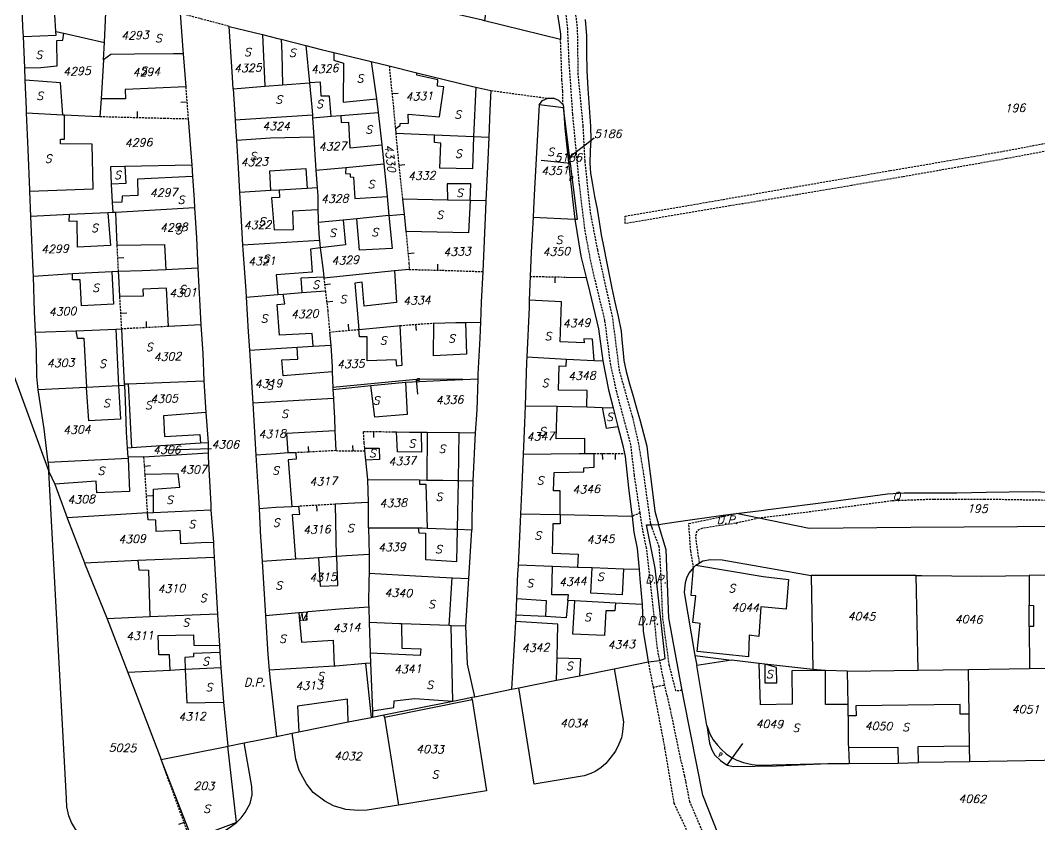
# Model space of a CAD drawing. Extents: x -334462 to -332769, y -29481 to -26664.
# Drawn here: x -334159.6 to -334033.1, y -28850.7 to -28750.7 of the extents above; entities that cross this region are included whole.
import ezdxf
from ezdxf.enums import TextEntityAlignment as Align

# ---------------------------------------------------------------- set-up
doc = ezdxf.new("R2010")
doc.units = 0
doc.header["$MEASUREMENT"] = 0
doc.linetypes.add('HIDDEN', pattern=[0.375, 0.25, -0.125])
for name, color, linetype in [('17', 7, 'CONTINUOUS'), ('18', 7, 'CONTINUOUS'), ('20', 7, 'CONTINUOUS'), ('DP$DIVIDING$LINE', 7, 'CONTINUOUS'), ('EASEMENT$BOUNDA$', 7, 'CONTINUOUS'), ('ENC$$ST$$A$$TEXT', 7, 'CONTINUOUS'), ('ENCRO$$AREA$TEXT', 7, 'CONTINUOUS'), ('ENCROACHED$WALL', 7, 'CONTINUOUS'), ('MAP$SHEET$BOUND$', 7, 'CONTINUOUS'), ('OUTER$FRAME', 7, 'CONTINUOUS'), ('PARCEL$BOUNDARY', 7, 'CONTINUOUS'), ('PARCEL$NUMBER', 7, 'CONTINUOUS'), ('SECTION$$A$', 7, 'CONTINUOUS'), ('STRUC$$FOOTPRINT', 7, 'CONTINUOUS')]:
    doc.layers.add(name, color=color, linetype=linetype)
doc.styles.add('ITALICT', font='ITALICT', dxfattribs={"height": 0.2})

msp = doc.modelspace()

# ---------------------------------------------------------------- linework, layer by layer
at = {"layer": '17', "color": 1, "linetype": 'Continuous'}
for p, q in [((-334113.49, -28759.82), (-334112.74, -28759.75)), ((-334138.96, -28760.88), (-334139.7, -28760.94)), ((-334145.09, -28762.78), (-334145.07, -28762.03)), ((-334112.64, -28768.69), (-334111.89, -28768.62)), ((-334111.5, -28779.68), (-334110.75, -28779.61)), ((-334147.53, -28780.22), (-334146.78, -28780.18)), ((-334107.81, -28781.76), (-334107.79, -28781.01)), ((-334121.85, -28783.53), (-334121.11, -28783.44)), ((-334093.26, -28782.59), (-334093.27, -28783.34)), ((-334121.6, -28785.7), (-334120.85, -28785.62)), ((-334143.95, -28788.9), (-334143.99, -28788.15)), ((-334118.83, -28789.23), (-334118.9, -28788.49)), ((-334110.55, -28788.49), (-334110.49, -28789.24)), ((-334123.83, -28804.37), (-334123.84, -28803.68)), ((-334122.86, -28810.98), (-334122.82, -28811.73))]:
    msp.add_line(p, q, dxfattribs=at)
at = {"layer": '18', "color": 1, "linetype": 'Continuous'}
for p, q in [((-334147.16, -28787.1), (-334146.41, -28787.06)), ((-334115.77, -28801.81), (-334115.78, -28802.56)), ((-334118.32, -28804.2), (-334118.36, -28803.53)), ((-334087.37, -28804.54), (-334087.36, -28805.29)), ((-334085.78, -28804.53), (-334085.78, -28805.28)), ((-334144.21, -28806.1), (-334143.46, -28806.05)), ((-334143.97, -28809.82), (-334143.22, -28809.77))]:
    msp.add_line(p, q, dxfattribs=at)
at = {"layer": '18', "color": 2, "linetype": 'Continuous'}
msp.add_line((-334139.31, -28850.41), (-334140.01, -28850.66), dxfattribs=at)
at = {"layer": 'DP$DIVIDING$LINE', "color": 30, "linetype": 'HIDDEN'}
for p, q in [((-334133.7, -28751.46), (-334139.78, -28749.85)), ((-334101.2, -28759.43), (-334094.12, -28760.4))]:
    msp.add_line(p, q, dxfattribs=at)
at = {"layer": 'DP$DIVIDING$LINE', "color": 2, "linetype": 'HIDDEN'}
for p, q in [((-334082.68, -28811.9), (-334083.68, -28812.38)), ((-334081.68, -28830.45), (-334081.07, -28833.6)), ((-334079.63, -28833.3), (-334080.23, -28830.28)), ((-334081.07, -28833.6), (-334079.63, -28833.3))]:
    msp.add_line(p, q, dxfattribs=at)
for points in [[(-334082.68, -28811.9), (-334083.39, -28807.23), (-334083.82, -28803.47), (-334085.58, -28796.9), (-334086.33, -28793.53), (-334087.05, -28788), (-334088.73, -28781.04), (-334089.55, -28776.59), (-334090.21, -28771.16), (-334091.04, -28762.36), (-334091.5, -28755.66), (-334091.66, -28751.76), (-334092.36, -28745.55)], [(-334081.3, -28813.4), (-334081.37, -28813.17), (-334082.21, -28807.14), (-334082.83, -28803.38), (-334083.59, -28800.07), (-334085.22, -28794.33), (-334086.09, -28787.56), (-334087.94, -28779.25), (-334088.8, -28774.8), (-334089.52, -28768.17), (-334089.74, -28763.87), (-334090.36, -28757.44), (-334090.44, -28751.8), (-334091.15, -28745.62)], [(-334092.25, -28761.2), (-334092.28, -28759.5), (-334092.38, -28758.15), (-334092.46, -28755.86), (-334092.56, -28753.1)], [(-334080.23, -28830.28), (-334080.53, -28828.76), (-334081.18, -28822.38), (-334081.87, -28816.29), (-334082.36, -28814.04), (-334082.68, -28811.9)], [(-334076.05, -28818.73), (-334076.39, -28816.65), (-334076.63, -28813.25), (-334070.77, -28812.02)], [(-334077.44, -28834.01), (-334078.24, -28834.03), (-334079.05, -28830.87), (-334079.86, -28824.93), (-334080.15, -28818.18), (-334080.3, -28816.13), (-334081.2, -28813.78), (-334081.3, -28813.4)], [(-334067.92, -28812.59), (-334070.85, -28813.21), (-334074.95, -28813.84), (-334075.65, -28814.19), (-334075.81, -28814.89), (-334075.34, -28818.17)], [(-334081.07, -28833.6), (-334079.63, -28841.15), (-334078.48, -28848), (-334077.53, -28850.03), (-334075.32, -28854.7)], [(-334073.21, -28855.56), (-334076.5, -28847.82), (-334077.13, -28844.63), (-334077.67, -28842.35), (-334078.91, -28836.34), (-334079.63, -28833.3)]]:
    msp.add_lwpolyline(points, dxfattribs=at)
at = {"layer": 'EASEMENT$BOUNDA$', "color": 3, "linetype": 'HIDDEN'}
for points in [[(-334031.04, -28766.74), (-334037.19, -28767.9), (-334050, -28770.15), (-334056.44, -28771.24), (-334063.19, -28772.38), (-334071.55, -28773.78), (-334084.54, -28775.97), (-334084.54, -28775.03), (-334075.67, -28773.54), (-334064.43, -28771.58), (-334051.64, -28769.39), (-334037.63, -28766.99), (-334030.05, -28765.55)], [(-334002.84, -28809.15), (-334012.11, -28809.93), (-334019.21, -28810.61), (-334022.3, -28810.74), (-334031.86, -28810.38), (-334039.92, -28810.24), (-334046.21, -28810.24), (-334051.39, -28810.43), (-334061.81, -28811.83), (-334067.92, -28812.59)], [(-334124.97, -28825.28), (-334124.01, -28825.23), (-334124.07, -28824.26)]]:
    msp.add_lwpolyline(points, dxfattribs=at)
at = {"layer": 'ENC$$ST$$A$$TEXT', "color": 1, "linetype": 'Continuous'}
for p, q in [((-334091.33, -28768.51), (-334094.98, -28768.14)), ((-334071.87, -28843.26), (-334069.94, -28840.58))]:
    msp.add_line(p, q, dxfattribs=at)
at = {"layer": 'ENCRO$$AREA$TEXT', "color": 5, "linetype": 'Continuous'}
msp.add_line((-334110.49, -28795.33), (-334110.3, -28797.18), dxfattribs=at)
at = {"layer": 'ENCROACHED$WALL', "color": 5, "linetype": 'Continuous'}
msp.add_lwpolyline([(-334104.71, -28795.33), (-334110.02, -28795.29), (-334120.82, -28796.34)], dxfattribs=at)
at = {"layer": 'MAP$SHEET$BOUND$', "color": 6, "linetype": 'Continuous'}
for p, q in [((-334081.3, -28813.4), (-334080.4, -28813.38)), ((-334081.68, -28830.45), (-334080.23, -28830.28)), ((-334103.21, -28834.77), (-334098.64, -28833.85)), ((-334131.83, -28840.5), (-334127.84, -28839.7))]:
    msp.add_line(p, q, dxfattribs=at)
msp.add_lwpolyline([(-334080.23, -28830.28), (-334079.57, -28830.01), (-334080.82, -28818.81), (-334081.88, -28813.4), (-334081.3, -28813.4)], dxfattribs=at)
at = {"layer": 'OUTER$FRAME', "color": 2, "linetype": 'Continuous'}
for p, q in [((-334091.53, -28767.74), (-334088.4, -28765.31)), ((-334141.45, -28804.07), (-334135.91, -28803.93))]:
    msp.add_line(p, q, dxfattribs=at)
at = {"layer": 'PARCEL$BOUNDARY', "color": 7, "linetype": 'Continuous'}
for p, q in [((-334149.2, -28753.47), (-334148.93, -28747.48)), ((-334133.7, -28751.46), (-334129.56, -28752.49)), ((-334092.56, -28753.1), (-334102, -28750.77)), ((-334159.08, -28756.63), (-334159.26, -28752.72)), ((-334155.21, -28752.08), (-334154.25, -28752.3)), ((-334154.25, -28752.3), (-334149.2, -28753.47)), ((-334127.26, -28753.07), (-334124.17, -28753.85)), ((-334149.3, -28755.61), (-334149.2, -28753.47)), ((-334124.17, -28753.85), (-334123.73, -28758.46)), ((-334139.41, -28754.88), (-334139.1, -28758.96)), ((-334120.71, -28754.71), (-334116.09, -28755.82)), ((-334159.02, -28758.14), (-334159.08, -28756.63)), ((-334149.3, -28755.61), (-334149.62, -28760.47)), ((-334116.09, -28755.82), (-334113.84, -28756.36)), ((-334116.09, -28755.82), (-334115.42, -28760.45)), ((-334113.84, -28756.36), (-334110.42, -28757.23)), ((-334133.21, -28759.21), (-334129.28, -28758.9)), ((-334133.21, -28759.21), (-334132.96, -28763.09)), ((-334129.28, -28758.9), (-334127.08, -28758.72)), ((-334127.08, -28758.72), (-334123.73, -28758.46)), ((-334103.07, -28759.02), (-334101.2, -28759.43)), ((-334149.62, -28760.47), (-334149.76, -28762.66)), ((-334115.42, -28760.45), (-334115.21, -28762.15)), ((-334092.25, -28761.2), (-334092.2, -28761.58)), ((-334158.86, -28762.2), (-334154.35, -28762.44)), ((-334154.35, -28762.44), (-334154.16, -28762.45)), ((-334123.37, -28762.46), (-334123.35, -28762.81)), ((-334123.35, -28762.81), (-334121.04, -28762.63)), ((-334123.35, -28762.81), (-334123.2, -28765.22)), ((-334121.04, -28762.63), (-334119.82, -28762.54)), ((-334119.82, -28762.54), (-334115.21, -28762.15)), ((-334115.21, -28762.15), (-334114.76, -28766.17)), ((-334113.07, -28764.16), (-334113.02, -28764.73)), ((-334113.02, -28764.73), (-334108.22, -28764.93)), ((-334108.22, -28764.93), (-334103.37, -28765.13)), ((-334103.37, -28765.13), (-334101.47, -28765.21)), ((-334114.76, -28766.17), (-334114.49, -28768.53)), ((-334146.65, -28768.84), (-334138.36, -28768.65)), ((-334138.36, -28768.65), (-334138.25, -28770.12)), ((-334122.93, -28769.35), (-334119.22, -28768.98)), ((-334122.93, -28769.35), (-334122.78, -28771.52)), ((-334119.22, -28768.98), (-334114.49, -28768.53)), ((-334158.34, -28775.07), (-334158.47, -28771.93)), ((-334148.19, -28773.34), (-334148.3, -28771.06)), ((-334128.53, -28771.87), (-334132.42, -28772.11)), ((-334127.51, -28771.81), (-334128.53, -28771.87)), ((-334124.03, -28771.6), (-334127.51, -28771.81)), ((-334122.78, -28771.52), (-334124.03, -28771.6)), ((-334114.09, -28772.59), (-334113.87, -28774.98)), ((-334112.18, -28772.92), (-334111.97, -28774.78)), ((-334106.6, -28773.05), (-334112.18, -28772.92)), ((-334103.78, -28773.11), (-334106.6, -28773.05)), ((-334101.82, -28773.16), (-334103.78, -28773.11)), ((-334148.13, -28774.59), (-334148.19, -28773.34)), ((-334137.99, -28774.02), (-334147.78, -28774.59)), ((-334153.54, -28774.85), (-334158.34, -28775.07)), ((-334148.79, -28774.62), (-334153.54, -28774.85)), ((-334148.13, -28774.59), (-334148.79, -28774.62)), ((-334147.78, -28774.59), (-334148.13, -28774.59)), ((-334119.53, -28775.53), (-334122.65, -28775.83)), ((-334117.84, -28775.37), (-334119.53, -28775.53)), ((-334113.87, -28774.98), (-334117.84, -28775.37)), ((-334113.87, -28774.98), (-334111.97, -28774.78)), ((-334111.97, -28774.78), (-334111.76, -28776.97)), ((-334095.97, -28775.17), (-334090.78, -28775.43)), ((-334122.5, -28778.06), (-334132.04, -28778.64)), ((-334122.5, -28778.06), (-334122.4, -28778.97)), ((-334147.45, -28781.92), (-334148.27, -28781.96)), ((-334137.58, -28781.51), (-334141.55, -28781.7)), ((-334137.58, -28781.51), (-334137.23, -28788.56)), ((-334113.16, -28781.86), (-334121.94, -28782.75)), ((-334111.34, -28781.67), (-334113.16, -28781.86)), ((-334153.17, -28782.23), (-334158.02, -28782.53)), ((-334121.96, -28782.63), (-334121.94, -28782.75)), ((-334096.32, -28782.53), (-334096.44, -28785.49)), ((-334091.88, -28782.62), (-334089.36, -28782.68)), ((-334127, -28784.73), (-334124.7, -28784.55)), ((-334124.7, -28784.55), (-334121.76, -28784.31)), ((-334131.6, -28785.1), (-334127.65, -28784.79)), ((-334127.65, -28784.79), (-334127, -28784.73)), ((-334104.34, -28788.26), (-334102.5, -28788.23)), ((-334157.75, -28789.48), (-334152.75, -28789.28)), ((-334152.75, -28789.28), (-334147.79, -28789.08)), ((-334147.79, -28789.08), (-334147.05, -28789.06)), ((-334137.23, -28788.56), (-334141.24, -28788.76)), ((-334121.23, -28789.45), (-334121.08, -28791.07)), ((-334131.19, -28791.71), (-334125.26, -28791.32)), ((-334131.19, -28791.71), (-334130.76, -28798.28)), ((-334125.26, -28791.32), (-334123.26, -28791.2)), ((-334123.26, -28791.2), (-334121.08, -28791.07)), ((-334096.76, -28792.52), (-334091.83, -28792.8)), ((-334091.83, -28792.8), (-334088.39, -28793)), ((-334088.39, -28793), (-334087.32, -28793.04)), ((-334120.9, -28794.4), (-334120.82, -28796.34)), ((-334146.71, -28795.89), (-334146.24, -28795.88)), ((-334146.68, -28796.11), (-334146.71, -28795.89)), ((-334146.24, -28795.88), (-334136.84, -28795.52)), ((-334136.84, -28795.52), (-334136.6, -28799.44)), ((-334120.82, -28796.58), (-334116.11, -28796.09)), ((-334116.11, -28796.09), (-334111.83, -28795.66)), ((-334104.71, -28795.33), (-334102.84, -28795.25)), ((-334151.42, -28796.35), (-334157.42, -28796.64)), ((-334147.46, -28796.15), (-334151.42, -28796.35)), ((-334146.68, -28796.11), (-334147.46, -28796.15)), ((-334120.82, -28796.58), (-334120.74, -28797.7)), ((-334120.74, -28797.7), (-334130.76, -28798.28)), ((-334130.76, -28798.28), (-334130.4, -28804.76)), ((-334096.97, -28798.61), (-334092.96, -28798.68)), ((-334136.6, -28799.44), (-334136.33, -28803.21)), ((-334092.96, -28798.68), (-334089.28, -28798.75)), ((-334089.28, -28798.75), (-334087.37, -28798.83)), ((-334087.37, -28798.83), (-334086.03, -28798.88)), ((-334086.03, -28798.88), (-334085.44, -28801.19)), ((-334120.57, -28801.72), (-334120.47, -28804.19)), ((-334113.25, -28801.86), (-334112.93, -28801.87)), ((-334109.86, -28801.9), (-334109.11, -28801.91)), ((-334109.11, -28801.91), (-334105.13, -28801.93)), ((-334105.13, -28801.93), (-334103.16, -28801.96)), ((-334103.16, -28801.96), (-334103.44, -28807.94)), ((-334136.33, -28803.21), (-334137.27, -28803.27)), ((-334136.33, -28803.21), (-334136.33, -28804.46)), ((-334145.83, -28803.84), (-334146.32, -28803.88)), ((-334146.26, -28804.99), (-334146.32, -28803.88)), ((-334144.29, -28804.95), (-334146.26, -28804.99)), ((-334116.84, -28804.21), (-334116.86, -28803.89)), ((-334116.73, -28805.36), (-334116.84, -28804.21)), ((-334089.53, -28804.56), (-334088.37, -28804.55)), ((-334146.26, -28805.16), (-334156.17, -28805.67)), ((-334156.17, -28805.67), (-334156.09, -28806.76)), ((-334146.26, -28804.99), (-334146.26, -28805.16)), ((-334116.47, -28807.79), (-334116.73, -28805.36)), ((-334116.39, -28810.64), (-334116.47, -28807.79)), ((-334116.47, -28807.79), (-334110.08, -28807.82)), ((-334110.08, -28807.82), (-334109.15, -28807.85)), ((-334105.24, -28807.9), (-334103.44, -28807.94)), ((-334125.06, -28811.11), (-334125.93, -28811.16)), ((-334143.84, -28811.93), (-334153.83, -28812.54)), ((-334143.84, -28811.93), (-334143.1, -28811.89)), ((-334143.1, -28811.89), (-334135.98, -28811.56)), ((-334135.98, -28811.56), (-334135.67, -28815.6)), ((-334092.6, -28812.18), (-334097.54, -28812.07)), ((-334083.68, -28812.38), (-334092.6, -28812.18)), ((-334067.92, -28812.59), (-334070.77, -28812.02)), ((-334116.39, -28813.79), (-334110.22, -28813.79)), ((-334116.39, -28813.79), (-334116.32, -28817.08)), ((-334105.36, -28813.95), (-334103.57, -28814.01)), ((-334103.96, -28820.09), (-334103.57, -28814.01)), ((-334135.57, -28817.46), (-334145.04, -28817.83)), ((-334135.57, -28817.46), (-334135.14, -28824.52)), ((-334120.44, -28817.36), (-334122.62, -28817.5)), ((-334120.34, -28817.35), (-334120.44, -28817.36)), ((-334116.32, -28817.08), (-334116.33, -28819.41)), ((-334145.04, -28817.83), (-334151.66, -28818.17)), ((-334125.41, -28817.69), (-334129.62, -28817.98)), ((-334129.62, -28817.98), (-334129.19, -28824.7)), ((-334093.55, -28818.59), (-334097.84, -28818.43)), ((-334090.46, -28818.7), (-334093.55, -28818.59)), ((-334088.65, -28818.76), (-334090.46, -28818.7)), ((-334084.73, -28818.9), (-334088.65, -28818.76)), ((-334076.05, -28818.73), (-334075.77, -28818.43)), ((-334075.77, -28818.43), (-334075.34, -28818.17)), ((-334104.33, -28826), (-334103.96, -28820.09)), ((-334082.8, -28818.97), (-334084.73, -28818.9)), ((-334061.42, -28819.71), (-334061.22, -28831.37)), ((-334048.45, -28819.72), (-334061.42, -28819.71)), ((-334048.45, -28819.72), (-334048.21, -28831.48)), ((-334020.27, -28819.52), (-334034.38, -28819.71)), ((-334034.38, -28819.71), (-334034.37, -28823.4)), ((-334116.37, -28823.66), (-334116.31, -28825.56)), ((-334090.77, -28822.87), (-334091.64, -28822.82)), ((-334085.74, -28823.15), (-334090.77, -28822.87)), ((-334082.41, -28823.3), (-334085.74, -28823.15)), ((-334143.56, -28824.86), (-334148.85, -28825.07)), ((-334135.14, -28824.52), (-334143.56, -28824.86)), ((-334125.05, -28824.34), (-334129.19, -28824.7)), ((-334098.13, -28824.62), (-334098.16, -28825.42)), ((-334094.42, -28824.79), (-334098.13, -28824.62)), ((-334116.31, -28825.56), (-334116.19, -28829.34)), ((-334106.38, -28825.93), (-334112.31, -28825.71)), ((-334106.16, -28825.94), (-334106.38, -28825.93)), ((-334104.33, -28826), (-334106.16, -28825.94)), ((-334034.36, -28826.03), (-334034.33, -28831.27)), ((-334134.92, -28828.4), (-334134.87, -28829.27)), ((-334134.87, -28829.27), (-334134.76, -28831.18)), ((-334116.19, -28829.34), (-334116.16, -28830.62)), ((-334093.06, -28832.73), (-334092.99, -28829.94)), ((-334075.89, -28829.63), (-334071.35, -28830.21)), ((-334075.89, -28829.63), (-334075.64, -28830.9)), ((-334067.89, -28830.63), (-334071.35, -28830.21)), ((-334141.03, -28831.5), (-334146.28, -28831.77)), ((-334139.16, -28831.4), (-334141.03, -28831.5)), ((-334134.76, -28831.18), (-334139.16, -28831.4)), ((-334134.76, -28831.18), (-334134.42, -28835.43)), ((-334120.66, -28830.98), (-334128.73, -28831.46)), ((-334116.16, -28830.62), (-334116.77, -28830.66)), ((-334116.16, -28830.62), (-334115.91, -28836.53)), ((-334074.4, -28838.35), (-334075.64, -28830.9)), ((-334067.2, -28830.71), (-334067.89, -28830.63)), ((-334061.22, -28831.37), (-334067.2, -28830.71)), ((-334056.98, -28831.59), (-334059.67, -28831.5)), ((-334056.98, -28831.59), (-334048.21, -28831.48)), ((-334048.21, -28831.48), (-334041.9, -28831.4)), ((-334041.9, -28831.4), (-334034.33, -28831.27)), ((-334034.33, -28831.27), (-334030.28, -28831.21)), ((-334056.98, -28831.59), (-334056.89, -28835.72)), ((-334103.54, -28835.1), (-334103.58, -28834.84)), ((-334134.42, -28835.43), (-334133.88, -28840.91)), ((-334115.91, -28836.53), (-334115.9, -28837.31)), ((-334056.89, -28835.72), (-334056.87, -28837.16)), ((-334114.42, -28837.33), (-334114.49, -28837.03)), ((-334114.42, -28837.33), (-334112.67, -28848.23)), ((-334056.82, -28841.09), (-334056.73, -28843.06)), ((-334041.73, -28842.85), (-334048.13, -28842.96)), ((-334026.58, -28842.62), (-334041.73, -28842.85)), ((-334059.37, -28843.08), (-334056.73, -28843.06)), ((-334056.73, -28843.06), (-334050.63, -28843.01)), ((-334050.63, -28843.01), (-334048.13, -28842.96))]:
    msp.add_line(p, q, dxfattribs=at)
at = {"layer": 'PARCEL$BOUNDARY', "color": 2, "linetype": 'HIDDEN'}
for p, q in [((-334139.1, -28758.96), (-334138.8, -28762.94)), ((-334147.45, -28781.92), (-334147.61, -28778.64)), ((-334121.94, -28782.75), (-334121.76, -28784.31)), ((-334096.32, -28782.53), (-334091.88, -28782.62)), ((-334147.05, -28789.06), (-334147.28, -28785.03)), ((-334141.24, -28788.76), (-334147.05, -28789.06)), ((-334121.23, -28789.45), (-334117.62, -28789.12)), ((-334144.14, -28807.16), (-334144.29, -28804.95)), ((-334120.47, -28804.19), (-334125.44, -28804.45)), ((-334120.47, -28804.19), (-334116.84, -28804.21)), ((-334143.84, -28811.93), (-334144.14, -28807.16)), ((-334120.55, -28810.85), (-334125.06, -28811.11)), ((-334138.58, -28852.41), (-334142.15, -28842.57))]:
    msp.add_line(p, q, dxfattribs=at)
at = {"layer": 'PARCEL$BOUNDARY', "color": 7, "linetype": 'Continuous'}
for points in [[(-334093.81, -28740.8), (-334093.69, -28741.49), (-334093.69, -28743), (-334093.74, -28744.5), (-334093.74, -28745.73), (-334093.42, -28747.35), (-334092.97, -28749.74), (-334092.72, -28751.31), (-334092.57, -28752.41), (-334092.56, -28753.1)], [(-334159.26, -28752.72), (-334159.31, -28751.56), (-334159.48, -28746.5), (-334159.57, -28744.69)], [(-334155.21, -28752.08), (-334155.37, -28750.02), (-334155.31, -28745.84)], [(-334139.78, -28749.85), (-334139.45, -28754.37), (-334139.41, -28754.88)], [(-334102, -28750.77), (-334102.26, -28750.7), (-334106.98, -28749.63)], [(-334133.21, -28759.21), (-334133.34, -28757.12), (-334133.7, -28751.46)], [(-334089.5, -28750.6), (-334089.33, -28752.63), (-334089.34, -28754.72), (-334089.28, -28756.94), (-334089.19, -28759.22), (-334089.02, -28761.54), (-334088.84, -28763.87), (-334088.79, -28765.57), (-334088.89, -28766.92), (-334088.92, -28768.47), (-334088.82, -28769.72), (-334088.57, -28771.12), (-334088.33, -28772.59), (-334088.01, -28774.16), (-334087.76, -28775.76), (-334087.5, -28777.36), (-334087.18, -28778.98), (-334086.86, -28780.67), (-334086.53, -28782.33), (-334086.19, -28783.99), (-334085.83, -28785.72), (-334085.41, -28787.53), (-334085.05, -28789.34), (-334084.94, -28790.41), (-334084.84, -28791.62), (-334084.69, -28792.97), (-334084.43, -28794.37), (-334083.99, -28795.89), (-334083.55, -28797.41), (-334083.11, -28798.93), (-334082.69, -28800.49), (-334081.85, -28803.62), (-334081.66, -28805.11), (-334081.24, -28808.67), (-334080.83, -28811.73), (-334080.4, -28813.38)], [(-334159.26, -28752.72), (-334155.18, -28752.57), (-334155.21, -28752.08)], [(-334129.56, -28752.49), (-334127.66, -28752.97), (-334127.26, -28753.07)], [(-334124.17, -28753.85), (-334122.3, -28754.32), (-334120.71, -28754.71)], [(-334139.41, -28754.88), (-334140.63, -28754.88), (-334145.45, -28754.92), (-334148.42, -28754.95), (-334149.3, -28755.61)], [(-334110.42, -28757.23), (-334103.46, -28758.93), (-334103.07, -28759.02)], [(-334158.86, -28762.2), (-334158.88, -28761.7), (-334159.02, -28758.14)], [(-334123.73, -28758.46), (-334123.43, -28761.52), (-334123.37, -28762.46)], [(-334101.2, -28759.43), (-334101.33, -28761.89), (-334101.47, -28765.21)], [(-334095.22, -28761.23), (-334094.78, -28760.68), (-334094.12, -28760.4)], [(-334094.12, -28760.4), (-334093.38, -28760.4), (-334092.81, -28760.64), (-334092.25, -28761.2)], [(-334095.22, -28761.23), (-334095.81, -28771.63), (-334095.92, -28774.16), (-334095.97, -28775.17)], [(-334090.78, -28775.43), (-334090.46, -28775.41), (-334092.2, -28761.58)], [(-334092.2, -28761.58), (-334092.03, -28764.11), (-334091.79, -28766.49), (-334091.2, -28771.76), (-334091.06, -28772.94), (-334090.78, -28775.43)], [(-334158.47, -28771.93), (-334158.47, -28771.81), (-334158.68, -28766.76), (-334158.86, -28762.2)], [(-334154.16, -28762.45), (-334150.77, -28762.63), (-334149.76, -28762.66)], [(-334138.8, -28762.94), (-334138.76, -28763.46), (-334138.39, -28768.22), (-334138.36, -28768.65)], [(-334132.96, -28763.09), (-334132.9, -28763.95), (-334132.8, -28765.63)], [(-334123.2, -28765.22), (-334128.57, -28765.35), (-334132.8, -28765.63)], [(-334132.8, -28765.63), (-334132.6, -28769.04), (-334132.42, -28772.11)], [(-334123.2, -28765.22), (-334123.11, -28766.75), (-334122.93, -28769.35)], [(-334101.47, -28765.21), (-334101.59, -28768.04), (-334101.82, -28773.16)], [(-334148.3, -28771.06), (-334148.4, -28768.88), (-334146.65, -28768.84)], [(-334114.49, -28768.53), (-334114.13, -28772.15), (-334114.09, -28772.59)], [(-334138.25, -28770.12), (-334138.05, -28772.97), (-334137.99, -28774.02)], [(-334122.78, -28771.52), (-334122.71, -28772.51), (-334122.68, -28774.22)], [(-334132.42, -28772.11), (-334132.3, -28774.13), (-334132.04, -28778.64)], [(-334101.82, -28773.16), (-334101.86, -28774.25), (-334102.2, -28781.94)], [(-334137.99, -28774.02), (-334137.77, -28777.76), (-334137.58, -28781.51)], [(-334122.68, -28774.22), (-334122.67, -28775.41), (-334122.65, -28775.83)], [(-334158.02, -28782.53), (-334158.05, -28781.89), (-334158.34, -28775.07)], [(-334147.61, -28778.64), (-334147.75, -28775.57), (-334147.78, -28774.59)], [(-334122.65, -28775.83), (-334122.54, -28777.77), (-334122.5, -28778.06)], [(-334095.97, -28775.17), (-334096.2, -28779.53), (-334096.32, -28782.53)], [(-334090.78, -28775.43), (-334090.04, -28780.01), (-334089.36, -28782.68)], [(-334132.04, -28778.64), (-334132.01, -28779.23), (-334131.64, -28784.32), (-334131.6, -28785.1)], [(-334122.4, -28778.97), (-334122.05, -28781.81), (-334121.96, -28782.63)], [(-334148.27, -28781.96), (-334151.57, -28782.13), (-334153.17, -28782.23)], [(-334141.55, -28781.7), (-334144.5, -28781.83), (-334147.45, -28781.92)], [(-334147.28, -28785.03), (-334147.42, -28782.47), (-334147.45, -28781.92)], [(-334102.2, -28781.94), (-334102.41, -28785.72), (-334102.5, -28788.23)], [(-334157.75, -28789.48), (-334157.87, -28786.93), (-334158.02, -28782.53)], [(-334089.36, -28782.68), (-334088.92, -28784.54), (-334087.85, -28789.05), (-334087.32, -28793.04)], [(-334131.6, -28785.1), (-334131.36, -28789.41), (-334131.19, -28791.71)], [(-334096.44, -28785.49), (-334096.47, -28786.38), (-334096.76, -28792.52)], [(-334108.3, -28788.35), (-334105.57, -28788.27), (-334104.34, -28788.26)], [(-334102.5, -28788.23), (-334102.57, -28790.2), (-334102.82, -28794.67), (-334102.84, -28795.25)], [(-334157.42, -28796.64), (-334157.57, -28794.97), (-334157.64, -28791.78), (-334157.75, -28789.48)], [(-334146.71, -28795.89), (-334146.99, -28789.99), (-334147.05, -28789.06)], [(-334137.23, -28788.56), (-334136.98, -28792.1), (-334136.84, -28795.52)], [(-334117.62, -28789.12), (-334112.8, -28788.68), (-334112.52, -28788.65)], [(-334121.08, -28791.07), (-334120.91, -28793.81), (-334120.9, -28794.4)], [(-334096.76, -28792.52), (-334096.79, -28793.18), (-334096.97, -28798.61)], [(-334087.32, -28793.04), (-334086.62, -28796.62), (-334086.03, -28798.88)], [(-334111.83, -28795.66), (-334106.62, -28795.42), (-334104.71, -28795.33)], [(-334102.84, -28795.25), (-334102.97, -28799.14), (-334103.16, -28801.96)], [(-334156.17, -28805.67), (-334156.69, -28801.47), (-334157.42, -28796.64)], [(-334146.32, -28803.88), (-334146.44, -28801.9), (-334146.59, -28797.95), (-334146.68, -28796.11)], [(-334120.82, -28796.34), (-334120.82, -28796.37), (-334120.82, -28796.58)], [(-334120.74, -28797.7), (-334120.7, -28798.75), (-334120.64, -28800.11), (-334120.57, -28801.72)], [(-334096.97, -28798.61), (-334097.05, -28800.79), (-334097.19, -28804.61)], [(-334112.93, -28801.87), (-334111.32, -28801.9), (-334109.86, -28801.9)], [(-334085.44, -28801.19), (-334084.84, -28803.54), (-334084.63, -28804.53)], [(-334137.27, -28803.27), (-334141.58, -28803.56), (-334145.83, -28803.84)], [(-334144.29, -28804.95), (-334140.29, -28804.7), (-334136.33, -28804.46)], [(-334136.33, -28804.46), (-334136.3, -28804.98), (-334135.99, -28810.89), (-334135.98, -28811.56)], [(-334126.42, -28804.48), (-334127.82, -28804.58), (-334130.4, -28804.76)], [(-334130.4, -28804.76), (-334130.16, -28808.72), (-334130.08, -28809.88), (-334130, -28811.44)], [(-334125.44, -28804.45), (-334126.09, -28804.46), (-334126.42, -28804.48)], [(-334097.19, -28804.61), (-334097.38, -28808.42), (-334097.54, -28812.07)], [(-334097.19, -28804.61), (-334090.26, -28804.56), (-334089.53, -28804.56)], [(-334084.63, -28804.53), (-334084.55, -28804.9), (-334084.14, -28808.81), (-334083.79, -28811.51), (-334083.68, -28812.38)], [(-334138.58, -28852.41), (-334148.17, -28853.76), (-334148.78, -28853.7), (-334149.69, -28853.47), (-334150.59, -28853.12), (-334151.14, -28852.8), (-334151.73, -28852.38), (-334152.24, -28851.9), (-334152.78, -28851.21), (-334153.28, -28850.41), (-334153.61, -28849.57), (-334153.85, -28848.47), (-334153.92, -28847.43), (-334156.09, -28806.76)], [(-334109.15, -28807.85), (-334107.19, -28807.84), (-334105.41, -28807.9), (-334105.24, -28807.9)], [(-334103.44, -28807.94), (-334103.58, -28812.56), (-334103.57, -28814.01)], [(-334125.93, -28811.16), (-334127.91, -28811.27), (-334130, -28811.44)], [(-334116.39, -28810.64), (-334118.96, -28810.75), (-334120.55, -28810.85)], [(-334116.39, -28813.79), (-334116.39, -28811.32), (-334116.39, -28810.64)], [(-334130, -28811.44), (-334129.81, -28814.99), (-334129.78, -28815.39), (-334129.62, -28817.98)], [(-334097.54, -28812.07), (-334097.71, -28815.83), (-334097.84, -28818.43)], [(-334083.68, -28812.38), (-334083.44, -28814.3), (-334083.04, -28816.33), (-334082.8, -28818.97)], [(-334110.22, -28813.79), (-334109.71, -28813.8), (-334109.14, -28813.81)], [(-334109.14, -28813.81), (-334105.71, -28813.95), (-334105.36, -28813.95)], [(-334077.44, -28834.01), (-334079.11, -28824.95), (-334079.46, -28816.5), (-334080.4, -28813.38)], [(-334002.97, -28813.32), (-334015.97, -28813.53), (-334049.05, -28813.74), (-334061.7, -28813.86), (-334067.92, -28812.59)], [(-334135.67, -28815.6), (-334135.65, -28815.99), (-334135.57, -28817.46)], [(-334122.62, -28817.5), (-334124.36, -28817.62), (-334125.41, -28817.69)], [(-334116.32, -28817.08), (-334119.12, -28817.27), (-334120.34, -28817.35)], [(-334097.84, -28818.43), (-334097.88, -28819.1), (-334097.89, -28819.46), (-334098.03, -28822.57)], [(-334076.05, -28818.73), (-334076.64, -28819.41), (-334076.92, -28820.02), (-334077.09, -28820.62), (-334077.16, -28821.37), (-334077.19, -28821.82), (-334075.89, -28829.63)], [(-334075.34, -28818.17), (-334074.91, -28817.9), (-334073.92, -28817.7), (-334072.5, -28817.76), (-334061.42, -28819.71)], [(-334116.33, -28819.41), (-334116.37, -28820.38), (-334116.39, -28823.25), (-334116.37, -28823.66)], [(-334116.33, -28819.41), (-334110.55, -28819.75), (-334106, -28820.01)], [(-334106, -28820.01), (-334105.97, -28820.01), (-334103.96, -28820.09)], [(-334082.8, -28818.97), (-334082.7, -28820.14), (-334082.41, -28823.3)], [(-334048.45, -28819.72), (-334047.71, -28819.71), (-334040.25, -28819.78), (-334034.38, -28819.71)], [(-334098.03, -28822.57), (-334098.08, -28823.54), (-334098.13, -28824.62)], [(-334116.37, -28823.66), (-334119.99, -28823.9), (-334123.88, -28824.24), (-334124.07, -28824.26)], [(-334091.64, -28822.82), (-334091.88, -28824.96), (-334094.42, -28824.79)], [(-334082.41, -28823.3), (-334082.3, -28826.62), (-334081.77, -28829.9), (-334081.68, -28830.45)], [(-334034.36, -28826.03), (-334034.36, -28825.01), (-334034.37, -28823.4)], [(-334135.14, -28824.52), (-334135.1, -28825.24), (-334134.92, -28828.4)], [(-334129.19, -28824.7), (-334128.89, -28829.51), (-334128.73, -28831.46)], [(-334124.07, -28824.26), (-334124.9, -28824.33), (-334125.05, -28824.34)], [(-334112.31, -28825.71), (-334112.54, -28825.71), (-334113.46, -28825.65), (-334116.31, -28825.56)], [(-334103.21, -28834.77), (-334104.13, -28830.72), (-334104.33, -28826)], [(-334098.16, -28825.42), (-334098.23, -28826.91), (-334098.64, -28833.85)], [(-334092.99, -28829.94), (-334092.89, -28825.74), (-334098.16, -28825.42)], [(-334128.73, -28831.46), (-334128.66, -28832.33), (-334127.84, -28839.7)], [(-334116.77, -28830.66), (-334120.48, -28830.97), (-334120.66, -28830.98)], [(-334085.92, -28831.3), (-334084.72, -28837.89), (-334084.87, -28839.12), (-334084.98, -28839.88), (-334085.3, -28840.65), (-334085.72, -28841.53), (-334086.43, -28842.46), (-334086.95, -28843.05), (-334087.56, -28843.62), (-334088.27, -28844.06), (-334088.79, -28844.33), (-334089.61, -28844.6), (-334095.85, -28845.64), (-334097.73, -28833.67)], [(-334059.67, -28831.5), (-334060.21, -28831.47), (-334061.22, -28831.37)], [(-334041.81, -28836.94), (-334041.85, -28834.26), (-334041.9, -28831.4)], [(-334061.18, -28884.69), (-334062.44, -28884.76), (-334064.85, -28877.05), (-334068.01, -28869.03), (-334070.92, -28858.94), (-334071.72, -28855.08), (-334074.91, -28846.99), (-334077.2, -28835.3), (-334077.44, -28834.01)], [(-334103.54, -28835.1), (-334101.75, -28846.45), (-334112.67, -28848.23)], [(-334056.87, -28837.16), (-334056.86, -28837.33), (-334056.84, -28840.62), (-334056.82, -28841.09)], [(-334041.77, -28840.87), (-334041.81, -28837.62), (-334041.81, -28836.94)], [(-334074.4, -28838.35), (-334074.01, -28839.38), (-334073.6, -28840.12), (-334073.06, -28840.78), (-334072.63, -28841.28), (-334071.98, -28841.85), (-334071.34, -28842.31), (-334070.65, -28842.64), (-334069.84, -28842.95), (-334068.77, -28843.19), (-334067.96, -28843.26), (-334059.37, -28843.08)], [(-334112.67, -28848.23), (-334116.57, -28848.88), (-334117.7, -28848.93), (-334119.22, -28848.8), (-334120.76, -28848.33), (-334121.84, -28847.73), (-334123.27, -28846.67), (-334124.09, -28845.61), (-334125.01, -28843.94), (-334125.42, -28842.54), (-334125.9, -28839.31)], [(-334132.8, -28850.42), (-334132.22, -28849.82), (-334131.7, -28849.14), (-334131.11, -28848.04), (-334130.84, -28846.97), (-334130.89, -28845.93), (-334131.83, -28840.5)], [(-334041.73, -28842.85), (-334041.77, -28840.99), (-334041.77, -28840.87)], [(-334138.58, -28852.41), (-334137.25, -28852.31), (-334136.42, -28852.19), (-334135.34, -28851.93), (-334134.06, -28851.32), (-334133.4, -28850.85), (-334132.8, -28850.42)]]:
    msp.add_lwpolyline(points, dxfattribs=at)
at = {"layer": 'PARCEL$BOUNDARY', "color": 2, "linetype": 'HIDDEN'}
for points in [[(-334113.84, -28756.36), (-334113.31, -28761.56), (-334113.07, -28764.16)], [(-334149.76, -28762.66), (-334141.81, -28762.87), (-334138.8, -28762.94)], [(-334113.02, -28764.73), (-334112.85, -28766.55), (-334112.47, -28770.36), (-334112.18, -28772.92)], [(-334111.76, -28776.97), (-334111.38, -28780.94), (-334111.34, -28781.67)], [(-334111.34, -28781.67), (-334107.27, -28781.77), (-334102.2, -28781.94)], [(-334121.76, -28784.31), (-334121.47, -28786.79), (-334121.23, -28789.45)], [(-334112.52, -28788.65), (-334109.15, -28788.38), (-334108.3, -28788.35)], [(-334116.86, -28803.89), (-334116.94, -28803.21), (-334117.03, -28801.8), (-334115.03, -28801.82), (-334113.25, -28801.86)], [(-334088.37, -28804.55), (-334086.56, -28804.54), (-334084.63, -28804.53)]]:
    msp.add_lwpolyline(points, dxfattribs=at)
at = {"layer": 'SECTION$$A$', "color": 7, "linetype": 'Continuous'}
for p, q in [((-334156.09, -28806.76), (-334155.37, -28808.37)), ((-334155.37, -28808.37), (-334153.83, -28812.54)), ((-334151.66, -28818.17), (-334148.85, -28825.07)), ((-334148.85, -28825.07), (-334146.28, -28831.77)), ((-334090.21, -28832.16), (-334085.92, -28831.3)), ((-334085.92, -28831.3), (-334081.68, -28830.45)), ((-334146.28, -28831.77), (-334142.15, -28842.57)), ((-334097.73, -28833.67), (-334093.06, -28832.73)), ((-334093.06, -28832.73), (-334090.21, -28832.16)), ((-334098.64, -28833.85), (-334097.73, -28833.67)), ((-334114.49, -28837.03), (-334105.94, -28835.31)), ((-334103.58, -28834.84), (-334103.21, -28834.77)), ((-334118.91, -28837.91), (-334116.08, -28837.35)), ((-334116.08, -28837.35), (-334115.9, -28837.31)), ((-334115.9, -28837.31), (-334114.49, -28837.03)), ((-334125.06, -28839.15), (-334118.91, -28837.91)), ((-334127.84, -28839.7), (-334125.9, -28839.31)), ((-334125.9, -28839.31), (-334125.06, -28839.15)), ((-334133.88, -28840.91), (-334131.83, -28840.5))]:
    msp.add_line(p, q, dxfattribs=at)
for points in [[(-334163.43, -28794.69), (-334160.73, -28794.06), (-334156.09, -28806.76)], [(-334070.77, -28812.02), (-334067.66, -28811.62), (-334066.76, -28811.51), (-334058.95, -28810.51), (-334051.96, -28809.56), (-334049.9, -28809.44), (-334045.24, -28809.42), (-334043.36, -28809.42), (-334039.7, -28809.35), (-334034.01, -28809.28), (-334030.78, -28809.4), (-334024.83, -28809.6), (-334021.58, -28809.69), (-334016.31, -28809.2), (-334008.16, -28808.55), (-334002.82, -28808.42)], [(-334153.83, -28812.54), (-334153.78, -28812.68), (-334151.67, -28818.15), (-334151.66, -28818.17)], [(-334080.4, -28813.38), (-334078.2, -28813.02), (-334072.37, -28812.22), (-334070.77, -28812.02)], [(-334105.94, -28835.31), (-334104.52, -28835.03), (-334103.58, -28834.84)], [(-334142.15, -28842.57), (-334134.21, -28840.98), (-334133.88, -28840.91)]]:
    msp.add_lwpolyline(points, dxfattribs=at)
at = {"layer": 'STRUC$$FOOTPRINT', "color": 1, "linetype": 'Continuous'}
for p, q in [((-334100.53, -28739.24), (-334102, -28750.77)), ((-334129.56, -28752.49), (-334129.28, -28758.9)), ((-334103.07, -28759.02), (-334103.37, -28765.13)), ((-334092.2, -28761.58), (-334095.22, -28761.23)), ((-334132.96, -28763.09), (-334123.37, -28762.46)), ((-334147.79, -28789.08), (-334147.46, -28796.15)), ((-334146.24, -28795.88), (-334145.83, -28803.84)), ((-334109.11, -28801.91), (-334109.15, -28807.85)), ((-334105.24, -28807.9), (-334105.13, -28801.93)), ((-334105.36, -28813.95), (-334105.24, -28807.9)), ((-334120.55, -28810.85), (-334120.44, -28817.36)), ((-334106.38, -28825.93), (-334106, -28820.01)), ((-334125.05, -28824.34), (-334124.97, -28825.28)), ((-334105.94, -28835.31), (-334106.16, -28825.94)), ((-334071.35, -28830.21), (-334075.64, -28830.9)), ((-334116.77, -28830.66), (-334116.08, -28837.35)), ((-334067.2, -28830.71), (-334067.19, -28833.03)), ((-334114.42, -28837.33), (-334103.54, -28835.1)), ((-334132.8, -28850.42), (-334133.88, -28840.91))]:
    msp.add_line(p, q, dxfattribs=at)
for points in [[(-334159.08, -28756.63), (-334157.11, -28756.57), (-334155.08, -28756.37), (-334155.1, -28753.21), (-334154.37, -28753.19), (-334154.25, -28752.3)], [(-334127.26, -28753.07), (-334127.15, -28754.84), (-334127.08, -28758.72)], [(-334120.71, -28754.71), (-334120.71, -28755.66), (-334119.5, -28756.03), (-334119.53, -28760.87), (-334115.42, -28760.45)], [(-334113.07, -28764.16), (-334112.46, -28763.79), (-334112.46, -28763.54), (-334111.45, -28763.49), (-334111.48, -28762.38), (-334107.58, -28762.71), (-334107.04, -28758.97), (-334107.84, -28758.89), (-334107.78, -28758.11), (-334110.4, -28757.51), (-334110.42, -28757.23)], [(-334154.35, -28762.44), (-334154.65, -28758.48), (-334159.02, -28758.14)], [(-334139.1, -28758.96), (-334146.64, -28759.31), (-334146.56, -28760.47), (-334149.62, -28760.47)], [(-334121.04, -28762.63), (-334121.26, -28760.13), (-334122.29, -28760.13), (-334122.38, -28758.4), (-334123.73, -28758.46)], [(-334158.47, -28771.93), (-334150.61, -28771.65), (-334150.72, -28766.09), (-334154.64, -28766.06), (-334154.64, -28765.48), (-334154.17, -28765.46), (-334154.16, -28762.45)], [(-334119.82, -28762.54), (-334119.79, -28763.4), (-334118.9, -28763.38), (-334118.72, -28766.57), (-334114.76, -28766.17)], [(-334103.37, -28765.13), (-334103.5, -28769.17), (-334107.55, -28769.1), (-334107.42, -28765.99), (-334108.22, -28765.88), (-334108.22, -28764.93)], [(-334146.65, -28768.84), (-334146.54, -28770.98), (-334148.3, -28771.06)], [(-334128.53, -28771.87), (-334128.64, -28769.42), (-334124.17, -28769.11), (-334124.03, -28771.6)], [(-334119.22, -28768.98), (-334119.26, -28769.75), (-334118.7, -28769.77), (-334118.7, -28770.17), (-334118.28, -28770.19), (-334118.12, -28772.87), (-334114.09, -28772.59)], [(-334138.25, -28770.12), (-334145.07, -28770.46), (-334145.04, -28772.47), (-334147, -28772.56), (-334147.02, -28773.31), (-334148.19, -28773.34)], [(-334127.51, -28771.81), (-334127.46, -28772.74), (-334128.44, -28772.78), (-334128.13, -28776.76), (-334125.72, -28776.7), (-334125.82, -28774.38), (-334122.68, -28774.22)], [(-334103.78, -28773.11), (-334103.69, -28771.04), (-334106.65, -28771.02), (-334106.6, -28773.05)], [(-334103.78, -28773.11), (-334103.98, -28777.12), (-334111.76, -28776.97)], [(-334148.79, -28774.62), (-334148.45, -28778.7), (-334152.53, -28778.9), (-334152.57, -28775.65), (-334153.58, -28775.7), (-334153.54, -28774.85)], [(-334119.53, -28775.53), (-334119.26, -28778.61), (-334122.4, -28778.97)], [(-334113.87, -28774.98), (-334113.47, -28779.05), (-334117.54, -28779.26), (-334117.84, -28775.37)], [(-334147.61, -28778.64), (-334141.72, -28778.59), (-334141.55, -28781.7)], [(-334122.4, -28778.97), (-334123.59, -28779.15), (-334123.39, -28782.02), (-334127.85, -28782.33), (-334127.65, -28784.79)], [(-334148.27, -28781.96), (-334148.05, -28785.98), (-334152.06, -28786.18), (-334152.2, -28782.96), (-334153.15, -28782.98), (-334153.17, -28782.23)], [(-334113.16, -28781.86), (-334112.93, -28785.76), (-334116.96, -28786.23), (-334117.19, -28783.24), (-334118.1, -28783.37), (-334117.62, -28789.12)], [(-334121.96, -28782.63), (-334124.82, -28782.77), (-334124.7, -28784.55)], [(-334141.24, -28788.76), (-334141.48, -28784.01), (-334144.42, -28784.14), (-334144.38, -28785.01), (-334147.28, -28785.03)], [(-334123.26, -28791.2), (-334123.41, -28789.61), (-334127.47, -28789.83), (-334127.74, -28786.01), (-334126.79, -28785.93), (-334127, -28784.73)], [(-334088.39, -28793), (-334088.6, -28790.32), (-334089.66, -28790.3), (-334089.62, -28790.79), (-334092.61, -28790.68), (-334092.45, -28785.69), (-334096.44, -28785.49)], [(-334104.34, -28788.26), (-334104.25, -28792.21), (-334108.35, -28792.39), (-334108.3, -28788.35)], [(-334152.75, -28789.28), (-334152.6, -28790.21), (-334151.75, -28790.21), (-334151.42, -28796.35)], [(-334112.52, -28788.65), (-334112.28, -28793.59), (-334112.88, -28793.67), (-334112.96, -28792.91), (-334116.59, -28793.03), (-334116.55, -28790.05), (-334117.51, -28790.05), (-334117.62, -28789.12)], [(-334120.9, -28794.4), (-334127.02, -28794.89), (-334127.15, -28792.9), (-334125.16, -28792.81), (-334125.26, -28791.32)], [(-334089.28, -28798.75), (-334089.24, -28796.73), (-334092.81, -28796.69), (-334092.71, -28793.64), (-334091.87, -28793.68), (-334091.83, -28792.8)], [(-334111.83, -28795.66), (-334111.62, -28799.71), (-334115.63, -28800.02), (-334116.11, -28796.09)], [(-334147.46, -28796.15), (-334147.21, -28800.26), (-334151.15, -28800.47), (-334151.42, -28796.35)], [(-334136.6, -28799.44), (-334141.84, -28799.88), (-334141.72, -28802.41), (-334137.33, -28802.18), (-334137.27, -28803.27)], [(-334089.53, -28804.56), (-334089.55, -28802.69), (-334093.12, -28802.74), (-334092.96, -28798.68)], [(-334087.37, -28798.83), (-334086.89, -28801.38), (-334085.44, -28801.19)], [(-334120.57, -28801.72), (-334126.6, -28802.06), (-334126.42, -28804.48)], [(-334109.86, -28801.9), (-334109.82, -28804.38), (-334112.82, -28804.33), (-334112.93, -28801.87)], [(-334125.44, -28804.45), (-334125.37, -28805.24), (-334126.39, -28805.31), (-334125.93, -28811.16)], [(-334116.86, -28803.89), (-334115.1, -28803.88), (-334115.03, -28805.29), (-334116.73, -28805.36)], [(-334092.6, -28812.18), (-334092.61, -28809.17), (-334093.43, -28809.17), (-334093.36, -28806.92), (-334089.66, -28806.81), (-334089.67, -28806.33), (-334088.37, -28806.24), (-334088.37, -28804.55)], [(-334146.26, -28805.16), (-334146.1, -28809.25), (-334150.13, -28809.45), (-334150.22, -28807.98), (-334155.37, -28808.37)], [(-334143.1, -28811.89), (-334143.11, -28808.99), (-334139.82, -28808.71), (-334140.02, -28807.05), (-334144.14, -28807.16)], [(-334110.08, -28807.82), (-334110.06, -28808.35), (-334109.27, -28808.35), (-334109.14, -28813.81)], [(-334125.41, -28817.69), (-334125.85, -28812.14), (-334124.92, -28812.08), (-334125.06, -28811.11)], [(-334135.67, -28815.6), (-334137.18, -28815.64), (-334139.72, -28815.78), (-334139.8, -28814.12), (-334142.77, -28814.24), (-334142.81, -28812.81), (-334143.75, -28812.77), (-334143.84, -28811.93)], [(-334092.6, -28812.18), (-334092.61, -28813.3), (-334093.52, -28813.3), (-334093.59, -28816.95), (-334090.39, -28817.05), (-334090.46, -28818.7)], [(-334110.22, -28813.79), (-334110.16, -28814.4), (-334109.33, -28814.44), (-334109.33, -28817.71), (-334105.43, -28817.95), (-334105.36, -28813.95)], [(-334122.62, -28817.5), (-334122.42, -28821.02), (-334120.21, -28820.94), (-334120.34, -28817.35)], [(-334145.04, -28817.83), (-334144.94, -28819.01), (-334143.73, -28819.04), (-334143.56, -28824.86)], [(-334091.64, -28822.82), (-334091.57, -28822.12), (-334093.62, -28822.09), (-334093.55, -28818.59)], [(-334084.73, -28818.9), (-334084.9, -28822.09), (-334088.79, -28821.92), (-334088.65, -28818.76)], [(-334075.77, -28818.43), (-334067.4, -28819.85), (-334064.26, -28820.22), (-334064.53, -28823.87), (-334067.68, -28823.6), (-334067.95, -28827.29), (-334069.12, -28827.14), (-334069.22, -28829.83), (-334075.61, -28829.14), (-334075.24, -28825.68), (-334076.14, -28825.56), (-334075.74, -28822.24), (-334076.35, -28822.2), (-334076.05, -28818.73)], [(-334098.03, -28822.57), (-334094.35, -28822.82), (-334094.42, -28824.79)], [(-334085.74, -28823.15), (-334085.81, -28824.1), (-334086.95, -28824.1), (-334087.09, -28827.16), (-334091.05, -28826.99), (-334090.77, -28822.87)], [(-334034.37, -28823.4), (-334033.84, -28823.44), (-334033.82, -28826.03), (-334034.36, -28826.03)], [(-334124.97, -28825.28), (-334124.74, -28827.98), (-334120.78, -28827.76), (-334120.66, -28830.98)], [(-334112.31, -28825.71), (-334112.28, -28828.75), (-334109.92, -28828.83), (-334110, -28829.65), (-334116.19, -28829.34)], [(-334141.03, -28831.5), (-334141.13, -28829.55), (-334142.45, -28829.55), (-334142.52, -28827.16), (-334138.15, -28827.09), (-334138.08, -28828.37), (-334134.92, -28828.4)], [(-334134.87, -28829.27), (-334138.15, -28829.41), (-334138.12, -28829.83), (-334139.22, -28829.9), (-334139.16, -28831.4)], [(-334092.99, -28829.94), (-334090.08, -28830.01), (-334090.21, -28832.16)], [(-334139.16, -28831.4), (-334138.98, -28835.55), (-334134.42, -28835.43)], [(-334059.67, -28831.5), (-334063.84, -28831.55), (-334063.81, -28835.7), (-334067.72, -28835.76), (-334067.89, -28830.63)], [(-334067.19, -28833.03), (-334065.7, -28833.05), (-334065.76, -28831.14), (-334067.2, -28830.71)], [(-334056.89, -28835.72), (-334059.65, -28835.72), (-334059.67, -28831.5)], [(-334118.91, -28837.91), (-334119.03, -28835.07), (-334125.22, -28835.94), (-334125.06, -28839.15)], [(-334115.91, -28836.53), (-334113.25, -28836.1), (-334113.21, -28835.27), (-334110.65, -28834.99), (-334105.94, -28835.31)], [(-334041.81, -28836.94), (-334042.94, -28836.94), (-334042.94, -28835.72), (-334055.88, -28835.9), (-334055.86, -28837.14), (-334056.87, -28837.16)], [(-334074.4, -28838.35), (-334074.07, -28840.53), (-334073.79, -28841.35), (-334073.4, -28842.02), (-334072.71, -28842.69), (-334071.87, -28843.26), (-334071.08, -28843.44), (-334065.74, -28843.34), (-334059.37, -28843.08)], [(-334056.82, -28841.09), (-334050.67, -28841.03), (-334050.63, -28843.01)], [(-334048.13, -28842.96), (-334048.17, -28840.95), (-334041.77, -28840.87)], [(-334132.8, -28850.42), (-334137.09, -28852.03), (-334138.38, -28852.21), (-334142.15, -28842.57)]]:
    msp.add_lwpolyline(points, dxfattribs=at)

# ---------------------------------------------------------------- texts
at = {"layer": '20', "color": 2, "linetype": 'Continuous', "style": 'ITALICT'}
for s, p in [('5186', (-334088.4, -28765.31)), ('4306', (-334135.91, -28803.93))]:
    msp.add_text(s, height=1, dxfattribs=at).set_placement(p)
at = {"layer": 'DP$DIVIDING$LINE', "color": 4, "linetype": 'Continuous', "style": 'ITALICT'}
for p in [(-334071.83, -28812.77), (-334081.66, -28825.32)]:
    msp.add_text('D.P.', height=1, dxfattribs=at).set_placement(p, align=Align.MIDDLE)
at = {"layer": 'DP$DIVIDING$LINE', "color": 2, "linetype": 'Continuous', "style": 'ITALICT'}
for p in [(-334080.68, -28820.17), (-334130.54, -28832.98)]:
    msp.add_text('D.P.', height=1, dxfattribs=at).set_placement(p, align=Align.MIDDLE)
at = {"layer": 'EASEMENT$BOUNDA$', "color": 3, "linetype": 'Continuous', "style": 'ITALICT'}
for s, p in [('Q', (-334050.84, -28809.91)), ('M', (-334124.57, -28824.8))]:
    msp.add_text(s, height=1, dxfattribs=at).set_placement(p, align=Align.MIDDLE)
at = {"layer": 'ENC$$ST$$A$$TEXT', "color": 1, "linetype": 'Continuous', "style": 'ITALICT'}
for p in [(-334091.3, -28770.35), (-334072.75, -28842.01)]:
    msp.add_text('P', height=0.5, dxfattribs=at).set_placement(p, align=Align.MIDDLE)
at = {"layer": 'ENCRO$$AREA$TEXT', "color": 5, "linetype": 'Continuous', "style": 'ITALICT'}
msp.add_text('P', height=0.5, dxfattribs=at).set_placement((-334110.31, -28795.47), align=Align.MIDDLE)
at = {"layer": 'PARCEL$NUMBER', "color": 7, "linetype": 'Continuous', "style": 'ITALICT'}
for s, rotation, p in [('4293', 2.1037, (-334145.4, -28752.57)), ('4295', 2.1037, (-334152.61, -28757.03)), ('4294', 2.1037, (-334143.98, -28757.13)), ('4325', 2.1037, (-334131.39, -28756.63)), ('4331', 2.1037, (-334110.08, -28760.15)), ('196', 2.1037, (-334036.13, -28761.61)), ('4296', 2.1037, (-334144.95, -28765.9)), ('4327', 2.1037, (-334120.86, -28766.37)), ('4323', 2.1037, (-334130.58, -28768.31)), ('4332', 2.1037, (-334109.8, -28770.02)), ('4351', 2.1037, (-334093.25, -28769.39)), ('4297', 2.1037, (-334141.84, -28772.12)), ('4328', 2.1037, (-334120.6, -28772.88)), ('4322', 2.1037, (-334130.18, -28776.14)), ('4298', 2.1037, (-334140.58, -28776.44)), ('4299', 2.1037, (-334155.34, -28779.12)), ('4333', 2.1037, (-334105.4, -28779.47)), ('4350', 2.1037, (-334093.08, -28779.45)), ('4321', 2.1037, (-334129.64, -28780.64)), ('4301', 2.1037, (-334139.44, -28784.57)), ('4334', 2.1037, (-334110.39, -28785.52)), ('4300', 2.1037, (-334154.39, -28786.89)), ('4320', 2.1037, (-334124.33, -28787.21)), ('4349', 2.1037, (-334090.57, -28788.34)), ('4302', 2.1037, (-334141.36, -28792.5)), ('4303', 2.1037, (-334154.63, -28793.29)), ('4335', 2.1037, (-334118.61, -28793.41)), ('4348', 2.1037, (-334089.9, -28794.89)), ('4319', 2.1037, (-334128.82, -28795.85)), ('4305', 2.1037, (-334141.78, -28797.74)), ('4336', 2.1037, (-334106.34, -28797.88)), ('4304', 2.1037, (-334152.61, -28801.59)), ('4318', 2.1037, (-334128.36, -28802.11)), ('4347', 2.1037, (-334095.05, -28802.42)), ('4317', 2.1037, (-334122.02, -28808)), ('4346', 2.1037, (-334089.37, -28808.99)), ('4308', 2.1037, (-334152.08, -28810.25)), ('4338', 2.1037, (-334113.33, -28810.7)), ('195', 358.9678, (-334040.8, -28811.39)), ('4316', 2.1037, (-334122.82, -28813.99)), ('4309', 2.1037, (-334145.76, -28815.17)), ('4345', 2.1037, (-334087.58, -28815.21)), ('4339', 2.1037, (-334113.5, -28816.18)), ('4315', 2.1037, (-334122.05, -28819.92)), ('4310', 2.1037, (-334140.88, -28821.33)), ('4044', 358.9678, (-334069.62, -28823.68)), ('4045', 358.9678, (-334055.19, -28824.78)), ('4046', 358.9678, (-334041.89, -28825.14)), ('4314', 2.1037, (-334119.12, -28826.2)), ('4311', 2.1037, (-334144.79, -28827.2)), ('4343', 2.1037, (-334085.01, -28828.28)), ('4342', 2.1037, (-334095.65, -28828.68)), ('4341', 2.1037, (-334111.52, -28831.33)), ('4313', 2.1037, (-334123.77, -28833.39)), ('4051', 358.9678, (-334034.81, -28836.33)), ('4312', 2.1037, (-334138.31, -28837.23)), ('4034', 358.9678, (-334090.9, -28838.06)), ('4049', 358.9678, (-334066.62, -28838.15)), ('4050', 358.9678, (-334053.08, -28838.41)), ('5025', 358.9678, (-334146.95, -28841.12)), ('4032', 358.9678, (-334118.96, -28842.14)), ('4033', 358.9678, (-334108.77, -28841.29)), ('203', 358.9678, (-334136.84, -28845.86)), ('4062', 358.9678, (-334041.43, -28847.46))]:
    msp.add_text(s, height=1, rotation=rotation, dxfattribs=at).set_placement(p, align=Align.MIDDLE)
at = {"layer": 'PARCEL$NUMBER', "color": 1, "linetype": 'Continuous', "style": 'ITALICT'}
for s, rotation, p in [('4326', 3.7366, (-334121.84, -28756.73)), ('4324', 0.2818, (-334127.88, -28763.87)), ('4330', 276.9122, (-334113.7, -28767.84)), ('4329', 3.0735, (-334119.29, -28780.53)), ('4337', 3.3155, (-334112.21, -28805.48)), ('4307', 1.4156, (-334138.19, -28806.54)), ('4344', 2.8638, (-334091.04, -28820.47)), ('4340', 359.5527, (-334112.7, -28821.88))]:
    msp.add_text(s, height=1, rotation=rotation, dxfattribs=at).set_placement(p, align=Align.MIDDLE)
at = {"layer": 'PARCEL$NUMBER', "color": 2, "linetype": 'Continuous', "style": 'ITALICT'}
for s, p in [('5186', (-334091.6, -28767.74)), ('4306', (-334141.45, -28804.07))]:
    msp.add_text(s, height=1, dxfattribs=at).set_placement(p, align=Align.MIDDLE)
at = {"layer": 'STRUC$$FOOTPRINT', "color": 1, "linetype": 'Continuous', "style": 'ITALICT'}
for p in [(-334142.5, -28752.94), (-334131.43, -28754.65), (-334125.86, -28754.74), (-334157.33, -28754.99), (-334144.33, -28756.97), (-334117.46, -28757.93), (-334157.23, -28760.11), (-334127.55, -28760.56), (-334122.49, -28761.11), (-334105.33, -28762.42), (-334116.38, -28764.29), (-334105.25, -28767.28), (-334093.78, -28767.06), (-334156.18, -28767.9), (-334130.74, -28767.59), (-334147.56, -28769.93), (-334116.09, -28771.08), (-334105.11, -28772.15), (-334139.68, -28773.01), (-334107.56, -28774.89), (-334129.62, -28775.7), (-334150.43, -28776.52), (-334140.01, -28776.77), (-334120.87, -28777.12), (-334115.63, -28777.05), (-334092.75, -28777.99), (-334129.14, -28780.37), (-334150.28, -28783.94), (-334122.96, -28783.56), (-334139.52, -28784.14), (-334119.57, -28785.36), (-334129.38, -28787.78), (-334106.1, -28790.26), (-334094.12, -28789.96), (-334143.63, -28791.31), (-334114.57, -28790.49), (-334149.44, -28793.38), (-334128.65, -28796.09), (-334094.48, -28795.78), (-334148.95, -28798.29), (-334143.74, -28798.54), (-334115.45, -28797.94), (-334126.82, -28799.6), (-334086.47, -28799.99), (-334094.83, -28801.79), (-334111.02, -28803.29), (-334107.29, -28803.98), (-334115.93, -28804.51), (-334149.61, -28806.69), (-334127.95, -28806.67), (-334095.1, -28807.9), (-334141.12, -28810.3), (-334107.65, -28809.92), (-334138.33, -28813.32), (-334127.87, -28813.14), (-334118.65, -28813.81), (-334095.39, -28814.75), (-334107.72, -28816.44), (-334087.61, -28819.86), (-334127.55, -28820.94), (-334096.36, -28820.66), (-334071.29, -28821.3), (-334136.94, -28822.5), (-334108.57, -28823.27), (-334139.09, -28825.55), (-334089.21, -28824.87), (-334127.08, -28827.56), (-334136.63, -28830.37), (-334091.46, -28830.95), (-334066.63, -28831.95), (-334122.35, -28832.21), (-334136.22, -28833.6), (-334108.81, -28833.31), (-334063.33, -28838.65), (-334049.7, -28838.54), (-334108.14, -28844.43), (-334136.49, -28848.69)]:
    msp.add_text('S', height=1, dxfattribs=at).set_placement(p, align=Align.MIDDLE)

doc.saveas('drawing.dxf')
